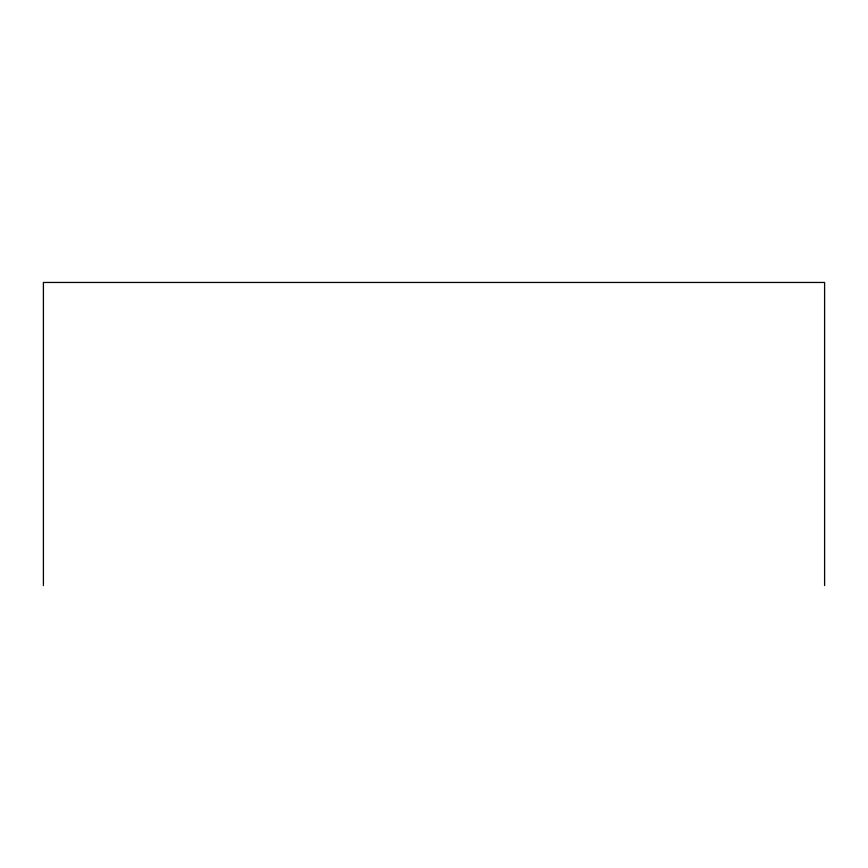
<?xml version="1.0" encoding="UTF-8"?>
<svg xmlns="http://www.w3.org/2000/svg" width="868" height="868" viewBox="0 0 868 868"><rect width="100%" height="100%" fill="white"/><g stroke="black" fill="none" stroke-linecap="round" stroke-linejoin="round"><path stroke-width="1.3" d="M824.6 585.542L824.6 282.458L43.4 282.458L43.4 585.542"/></g></svg>
